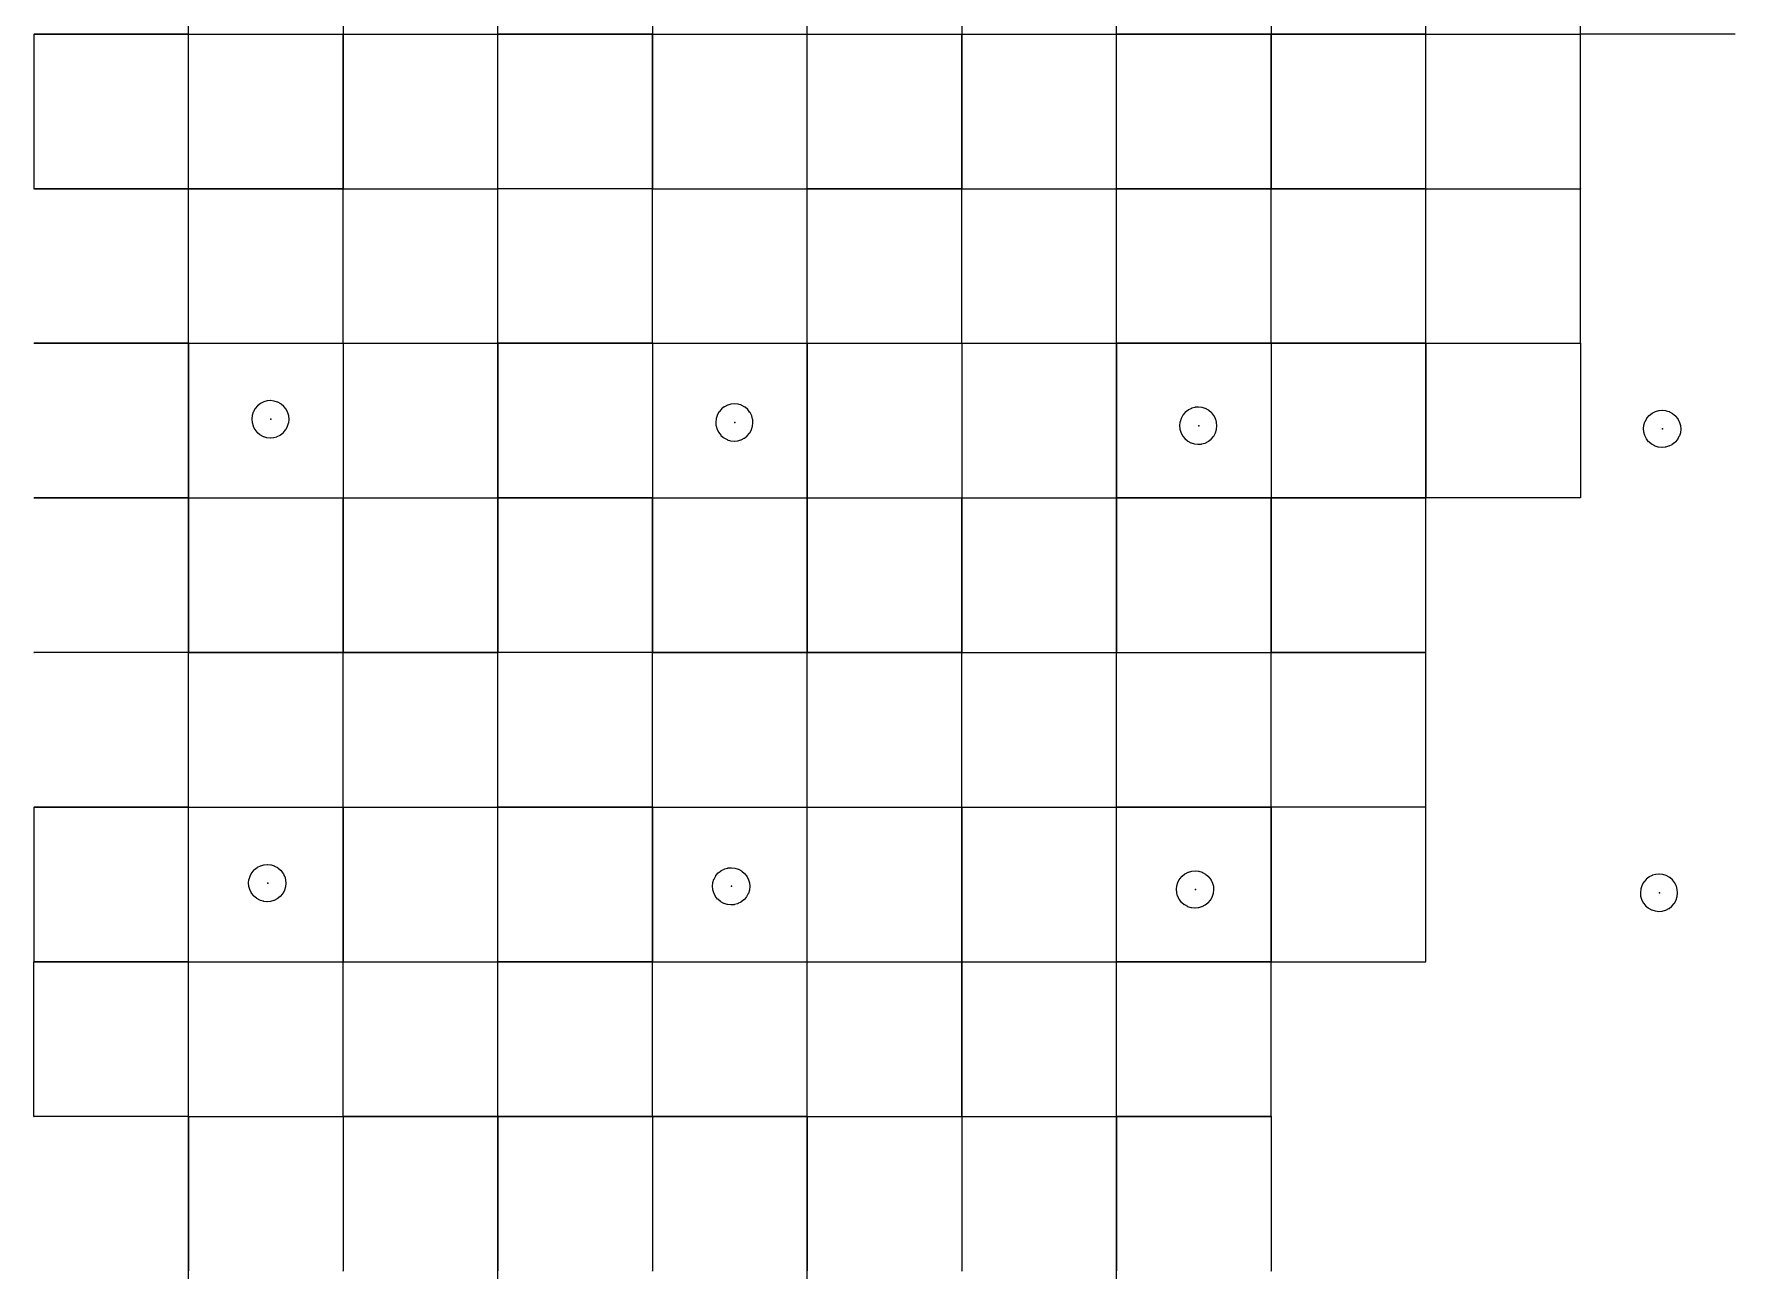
# Model space of a CAD drawing. Header units: metres. Extents: x 0 to 398, y -24 to 612.
# Drawn here: x 108 to 207, y 63 to 135 of the extents above; entities that cross this region are included whole.
import ezdxf

# ---------------------------------------------------------------- set-up
doc = ezdxf.new("R2010")
doc.units = ezdxf.units.M
doc.layers.add('LAYER_01_CUT', color=7, linetype='Continuous')
doc.layers.add('LAYER_04_GRID', color=7, linetype='Continuous')

msp = doc.modelspace()

# ---------------------------------------------------------------- linework, layer by layer
at = {"layer": 'LAYER_01_CUT'}
for points in [[(207, 135.006), (207, 135), (198.006, 135), (198, 135), (198, 143.994), (198, 144), (198, 152.994), (198, 153), (198, 161.994), (198, 162), (198, 170.994)], [(125.994, 126), (117, 126), (117, 134.994), (117, 135), (117, 143.994), (117, 144), (117, 152.994)], [(143.994, 126), (135, 126), (135, 134.994), (135, 135), (135, 143.994), (135, 144), (135, 152.994)], [(161.994, 126), (153, 126), (153, 134.994), (153, 135), (153, 143.994), (153, 144), (153, 152.994)], [(179.994, 126), (171, 126), (171, 134.994), (171, 135), (171, 143.994), (171, 144), (171, 152.994)], [(126, 143.994), (126, 135), (126, 135.006)], [(144, 143.994), (144, 135), (144, 135.006)], [(162, 143.994), (162, 135), (162, 135.006)], [(180, 143.994), (180, 135), (180, 135.006)], [(189, 99.006), (189, 108), (189, 116.994), (189, 117), (189, 125.994), (189, 126), (189, 134.994), (189, 135), (189, 143.994)], [(108, 135), (116.994, 135)], [(108, 135), (108.006, 135)], [(108, 134.994), (108, 126), (116.994, 126)], [(117, 135), (108.006, 135)], [(117, 135), (116.994, 135)], [(117, 135), (117, 135.006)], [(117, 126.006), (117, 135)], [(117, 135), (125.994, 135)], [(117, 135), (117.006, 135)], [(117.006, 135), (126, 135)], [(125.994, 135), (126, 135)], [(126.006, 135), (126, 135)], [(126, 126.006), (126, 135)], [(126, 135), (126, 134.994)], [(126, 135), (134.994, 135)], [(126, 134.994), (126, 126), (134.994, 126)], [(126.006, 135), (135, 135)], [(135, 135), (134.994, 135)], [(135, 135), (135, 135.006)], [(135, 126.006), (135, 135)], [(135, 135), (143.994, 135)], [(135, 135), (135.006, 135)], [(144, 135), (135.006, 135)], [(144, 135), (143.994, 135)], [(144, 126.006), (144, 135)], [(144, 135), (144, 134.994)], [(144, 135), (152.994, 135)], [(144, 135), (144.006, 135)], [(144, 134.994), (144, 126), (152.994, 126)], [(144.006, 135), (153, 135)], [(152.994, 135), (153, 135)], [(153, 135), (153, 135.006)], [(153.006, 135), (153, 135)], [(153, 126.006), (153, 135)], [(153, 135), (161.994, 135)], [(153.006, 135), (162, 135)], [(162, 135), (161.994, 135)], [(162, 126.006), (162, 135)], [(162, 135), (162, 134.994)], [(162, 135), (170.994, 135)], [(162, 135), (162.006, 135)], [(162, 134.994), (162, 126), (170.994, 126)], [(162.006, 135), (171, 135)], [(170.994, 135), (171, 135)], [(171, 135), (171, 135.006)], [(179.994, 135), (171, 135)], [(171.006, 135), (171, 135)], [(171, 126.006), (171, 135)], [(171.006, 135), (180, 135)], [(179.994, 135), (180, 135)], [(180, 126.006), (180, 135)], [(180, 135), (180, 134.994)], [(180, 135), (188.994, 135)], [(180, 135), (180.006, 135)], [(180, 134.994), (180, 126), (188.994, 126)], [(189, 135), (180.006, 135)], [(189, 135), (188.994, 135)], [(189, 135), (189, 135.006)], [(189, 126.006), (189, 135)], [(189, 135), (197.994, 135)], [(189, 135), (189.006, 135)], [(189.006, 135), (198, 135)], [(197.994, 135), (198, 135)], [(198, 135), (198, 135.006)], [(198, 126.006), (198, 135)], [(108, 126), (108.006, 126)], [(117, 126), (108.006, 126)], [(117, 126), (116.994, 126)], [(116.994, 108), (117, 108), (117, 116.994), (117, 117), (117, 125.994)], [(117, 126.006), (117, 126)], [(117, 125.994), (117, 126)], [(117, 117.006), (117, 126)], [(117, 126), (117.006, 126)], [(117.006, 126), (126, 126)], [(125.994, 126), (126, 126)], [(125.994, 117), (126, 117), (126, 125.994)], [(126, 126.006), (126, 126)], [(126.006, 126), (126, 126)], [(126, 125.994), (126, 126)], [(126, 117.006), (126, 126)], [(126.006, 126), (135, 126)], [(135, 126), (134.994, 126)], [(134.994, 108), (135, 108), (135, 116.994), (135, 117), (135, 125.994)], [(135, 126.006), (135, 126)], [(135, 125.994), (135, 126)], [(135, 117.006), (135, 126)], [(135, 126), (135.006, 126)], [(144, 126), (135.006, 126)], [(144, 126), (143.994, 126)], [(143.994, 117), (144, 117), (144, 125.994)], [(144, 126.006), (144, 126)], [(144, 125.994), (144, 126)], [(144, 117.006), (144, 126)], [(144, 126), (144.006, 126)], [(144.006, 126), (153, 126)], [(152.994, 126), (153, 126)], [(152.994, 108), (153, 108), (153, 116.994), (153, 117), (153, 125.994)], [(153, 126.006), (153, 126)], [(153.006, 126), (153, 126)], [(153, 125.994), (153, 126)], [(153, 117.006), (153, 126)], [(153.006, 126), (162, 126)], [(162, 126), (161.994, 126)], [(161.994, 117), (162, 117), (162, 125.994)], [(162, 126.006), (162, 126)], [(162, 125.994), (162, 126)], [(162, 117.006), (162, 126)], [(162, 126), (162.006, 126)], [(162.006, 126), (171, 126)], [(170.994, 126), (171, 126)], [(170.994, 108), (171, 108), (171, 116.994), (171, 117), (171, 125.994)], [(171, 126.006), (171, 126)], [(171.006, 126), (171, 126)], [(171, 125.994), (171, 126)], [(171, 117.006), (171, 126)], [(171.006, 126), (180, 126)], [(179.994, 126), (180, 126)], [(179.994, 117), (180, 117), (180, 125.994)], [(180, 126.006), (180, 126)], [(180, 125.994), (180, 126)], [(180, 117.006), (180, 126)], [(180, 126), (180.006, 126)], [(189, 126), (180.006, 126)], [(189, 126), (188.994, 126)], [(189, 126.006), (189, 126)], [(189, 117.006), (189, 126)], [(189, 126), (197.994, 126)], [(189, 126), (189.006, 126)], [(189.006, 126), (198, 126)], [(198, 126.006), (198, 126), (197.994, 126)], [(198, 117.006), (198, 126)], [(108, 117), (116.994, 117)], [(108, 117), (108.006, 117)], [(117, 117), (108.006, 117)], [(117, 117), (116.994, 117)], [(117, 117), (117, 117.006)], [(117, 117), (117, 108.006)], [(117, 117), (125.994, 117)], [(117, 117), (117.006, 117)], [(117.006, 117), (126, 117)], [(126, 117), (126, 117.006)], [(126.006, 117), (126, 117)], [(126, 117), (126, 116.994)], [(126, 117), (126, 108.006)], [(126, 117), (134.994, 117)], [(126, 116.994), (126, 108), (126, 108.006)], [(126.006, 117), (135, 117)], [(135, 117), (134.994, 117)], [(135, 117), (135, 117.006)], [(135, 117), (135, 108.006)], [(135, 117), (143.994, 117)], [(135, 117), (135.006, 117)], [(144, 117), (135.006, 117)], [(144, 117), (144, 117.006)], [(144, 117), (144, 116.994)], [(144, 117), (144, 108.006)], [(144, 117), (152.994, 117)], [(144, 117), (144.006, 117)], [(144, 116.994), (144, 108), (144, 108.006)], [(144.006, 117), (153, 117)], [(152.994, 117), (153, 117)], [(153, 117), (153, 117.006)], [(153.006, 117), (153, 117)], [(153, 117), (153, 108.006)], [(153, 117), (161.994, 117)], [(153.006, 117), (162, 117)], [(162, 117), (162, 117.006)], [(162, 117), (162, 116.994)], [(162, 117), (162, 108.006)], [(162, 117), (170.994, 117)], [(162, 117), (162.006, 117)], [(162, 116.994), (162, 108), (162, 108.006)], [(162.006, 117), (171, 117)], [(170.994, 117), (171, 117)], [(171, 117), (171, 117.006)], [(179.994, 117), (171, 117)], [(171.006, 117), (171, 117)], [(171, 117), (171, 108.006)], [(171.006, 117), (180, 117)], [(180, 117), (180, 117.006)], [(180, 117), (180, 116.994)], [(180, 117), (180, 108.006)], [(180, 117), (188.994, 117)], [(180, 117), (180.006, 117)], [(180, 116.994), (180, 108), (180, 108.006)], [(189, 117), (180.006, 117)], [(189, 117), (188.994, 117)], [(189, 117), (189, 117.006)], [(189, 117), (189, 108.006)], [(189, 117), (197.994, 117)], [(189, 117), (189.006, 117)], [(198, 117.006), (198, 117), (198, 108.006), (198, 108), (189.006, 108)], [(189.006, 117), (198, 117)], [(197.994, 117), (198, 117)], [(122.831, 112.758), (122.83, 112.766), (122.829, 112.774), (122.778, 112.958), (122.775, 112.966), (122.772, 112.973), (122.683, 113.151), (122.679, 113.158), (122.673, 113.166), (122.548, 113.325), (122.543, 113.331), (122.387, 113.462), (122.374, 113.474), (122.366, 113.478), (122.19, 113.574), (122.182, 113.578), (122.174, 113.581), (121.986, 113.639), (121.978, 113.641), (121.969, 113.642), (121.779, 113.662), (121.771, 113.662), (121.763, 113.662), (121.584, 113.647), (121.576, 113.646), (121.568, 113.644), (121.384, 113.593), (121.377, 113.591), (121.369, 113.587), (121.191, 113.498), (121.184, 113.494), (121.176, 113.489), (121.017, 113.364), (121.011, 113.358), (120.88, 113.203), (120.868, 113.19), (120.864, 113.182), (120.768, 113.005), (120.764, 112.997), (120.761, 112.989), (120.703, 112.801), (120.701, 112.793), (120.7, 112.785), (120.68, 112.595), (120.68, 112.586), (120.68, 112.579), (120.695, 112.4), (120.696, 112.392), (120.698, 112.384), (120.749, 112.2), (120.751, 112.192), (120.755, 112.184), (120.844, 112.007), (120.848, 111.999), (120.853, 111.992), (120.978, 111.833), (120.984, 111.826), (121.139, 111.695), (121.153, 111.684), (121.16, 111.679), (121.337, 111.583), (121.345, 111.58), (121.353, 111.577), (121.541, 111.519), (121.549, 111.517), (121.557, 111.516), (121.747, 111.496), (121.756, 111.496), (121.763, 111.496), (121.943, 111.511), (121.95, 111.512), (121.958, 111.514), (122.142, 111.564), (122.15, 111.567), (122.158, 111.57), (122.335, 111.659), (122.343, 111.664), (122.35, 111.669), (122.509, 111.794), (122.516, 111.8), (122.647, 111.955), (122.658, 111.968), (122.663, 111.976), (122.759, 112.152), (122.762, 112.16), (122.765, 112.168), (122.823, 112.356), (122.825, 112.365), (122.827, 112.373), (122.846, 112.563), (122.846, 112.571), (122.846, 112.579), (122.831, 112.758)], [(147.699, 112.598), (147.68, 112.408), (147.679, 112.4), (147.68, 112.392), (147.694, 112.213), (147.695, 112.205), (147.697, 112.197), (147.748, 112.014), (147.751, 112.006), (147.754, 111.998), (147.843, 111.82), (147.847, 111.813), (147.852, 111.806), (147.977, 111.646), (147.983, 111.64), (148.138, 111.509), (148.152, 111.498), (148.16, 111.493), (148.336, 111.397), (148.344, 111.393), (148.352, 111.39), (148.54, 111.333), (148.548, 111.33), (148.557, 111.329), (148.747, 111.31), (148.755, 111.309), (148.763, 111.309), (148.942, 111.324), (148.95, 111.325), (148.958, 111.327), (149.141, 111.378), (149.149, 111.38), (149.157, 111.384), (149.335, 111.473), (149.342, 111.477), (149.349, 111.482), (149.509, 111.607), (149.515, 111.613), (149.646, 111.768), (149.657, 111.782), (149.662, 111.789), (149.758, 111.966), (149.762, 111.974), (149.765, 111.982), (149.823, 112.17), (149.825, 112.178), (149.826, 112.186), (149.845, 112.377), (149.846, 112.385), (149.846, 112.393), (149.831, 112.572), (149.83, 112.58), (149.828, 112.588), (149.777, 112.771), (149.775, 112.779), (149.771, 112.787), (149.682, 112.964), (149.678, 112.972), (149.673, 112.979), (149.548, 113.138), (149.542, 113.145), (149.387, 113.276), (149.373, 113.287), (149.366, 113.292), (149.189, 113.388), (149.181, 113.392), (149.173, 113.395), (148.985, 113.452), (148.977, 113.454), (148.969, 113.456), (148.778, 113.475), (148.77, 113.476), (148.762, 113.475), (148.583, 113.46), (148.575, 113.459), (148.567, 113.458), (148.384, 113.407), (148.376, 113.404), (148.368, 113.401), (148.191, 113.312), (148.183, 113.308), (148.176, 113.303), (148.017, 113.177), (148.01, 113.172), (147.879, 113.017), (147.868, 113.003), (147.863, 112.996), (147.767, 112.819), (147.763, 112.811), (147.76, 112.803), (147.703, 112.615), (147.701, 112.607), (147.699, 112.598)], [(176.515, 111.427), (176.645, 111.582), (176.657, 111.595), (176.661, 111.603), (176.757, 111.78), (176.761, 111.787), (176.764, 111.796), (176.822, 111.983), (176.824, 111.992), (176.825, 112), (176.845, 112.19), (176.845, 112.198), (176.845, 112.206), (176.83, 112.385), (176.829, 112.393), (176.827, 112.401), (176.777, 112.585), (176.774, 112.593), (176.77, 112.601), (176.682, 112.778), (176.677, 112.785), (176.672, 112.793), (176.547, 112.952), (176.541, 112.959), (176.386, 113.089), (176.373, 113.101), (176.365, 113.105), (176.188, 113.201), (176.18, 113.205), (176.172, 113.208), (175.984, 113.266), (175.976, 113.268), (175.968, 113.269), (175.778, 113.289), (175.77, 113.289), (175.762, 113.289), (175.583, 113.274), (175.575, 113.273), (175.567, 113.271), (175.383, 113.22), (175.375, 113.218), (175.367, 113.214), (175.19, 113.126), (175.182, 113.121), (175.175, 113.116), (175.016, 112.991), (175.009, 112.985), (174.879, 112.83), (174.867, 112.817), (174.863, 112.809), (174.766, 112.632), (174.763, 112.624), (174.76, 112.616), (174.702, 112.428), (174.7, 112.42), (174.699, 112.412), (174.679, 112.222), (174.679, 112.213), (174.679, 112.206), (174.694, 112.027), (174.695, 112.019), (174.697, 112.011), (174.747, 111.827), (174.75, 111.819), (174.753, 111.811), (174.842, 111.634), (174.847, 111.626), (174.852, 111.619), (174.977, 111.46), (174.983, 111.453), (175.138, 111.322), (175.151, 111.311), (175.159, 111.306), (175.336, 111.21), (175.343, 111.207), (175.352, 111.204), (175.539, 111.146), (175.548, 111.144), (175.556, 111.143), (175.746, 111.123), (175.754, 111.123), (175.762, 111.123), (175.941, 111.138), (175.949, 111.139), (175.957, 111.141), (176.141, 111.191), (176.149, 111.194), (176.157, 111.197), (176.334, 111.286), (176.342, 111.291), (176.349, 111.296), (176.508, 111.421), (176.515, 111.427)], [(203.341, 111.104), (203.333, 111.1), (203.156, 111.011), (203.148, 111.008), (203.14, 111.005), (202.957, 110.954), (202.949, 110.952), (202.941, 110.951), (202.761, 110.936), (202.754, 110.936), (202.746, 110.937), (202.555, 110.956), (202.547, 110.958), (202.539, 110.96), (202.351, 111.017), (202.343, 111.02), (202.335, 111.024), (202.158, 111.12), (202.151, 111.125), (202.137, 111.136), (201.982, 111.267), (201.976, 111.274), (201.851, 111.433), (201.846, 111.44), (201.842, 111.448), (201.753, 111.625), (201.749, 111.633), (201.747, 111.641), (201.696, 111.824), (201.694, 111.832), (201.693, 111.84), (201.678, 112.019), (201.678, 112.027), (201.678, 112.035), (201.698, 112.225), (201.699, 112.234), (201.701, 112.242), (201.759, 112.43), (201.762, 112.438), (201.766, 112.446), (201.862, 112.623), (201.867, 112.63), (201.878, 112.644), (202.009, 112.799), (202.015, 112.805), (202.175, 112.93), (202.182, 112.935), (202.189, 112.939), (202.367, 113.028), (202.375, 113.031), (202.383, 113.034), (202.566, 113.085), (202.574, 113.087), (202.582, 113.088), (202.761, 113.102), (202.769, 113.103), (202.777, 113.102), (202.967, 113.083), (202.976, 113.081), (202.984, 113.079), (203.172, 113.022), (203.18, 113.019), (203.188, 113.015), (203.364, 112.919), (203.372, 112.914), (203.385, 112.903), (203.541, 112.772), (203.546, 112.765), (203.671, 112.606), (203.677, 112.599), (203.681, 112.591), (203.77, 112.414), (203.773, 112.406), (203.776, 112.398), (203.827, 112.215), (203.828, 112.207), (203.829, 112.199), (203.844, 112.02), (203.845, 112.012), (203.844, 112.004), (203.825, 111.814), (203.823, 111.805), (203.821, 111.797), (203.764, 111.609), (203.761, 111.601), (203.757, 111.593), (203.661, 111.416), (203.656, 111.409), (203.645, 111.395), (203.514, 111.24), (203.507, 111.234), (203.348, 111.109), (203.341, 111.104)], [(108, 108), (116.994, 108)], [(108, 108), (108.006, 108)], [(117, 108), (108.006, 108)], [(117, 108), (117, 108.006)], [(117, 107.994), (117, 108)], [(117, 99.006), (117, 108)], [(117, 108), (125.994, 108)], [(117, 108), (117.006, 108)], [(117, 107.994), (117, 99)], [(117.006, 108), (126, 108)], [(125.994, 108), (126, 108)], [(126.006, 108), (126, 108)], [(126, 107.994), (126, 108)], [(126, 99.006), (126, 108)], [(126, 108), (134.994, 108)], [(126, 107.994), (126, 99)], [(126.006, 108), (135, 108)], [(135, 108), (135, 108.006)], [(135, 107.994), (135, 108)], [(135, 99.006), (135, 108)], [(135, 108), (143.994, 108)], [(135, 108), (135.006, 108)], [(135, 107.994), (135, 99)], [(144, 108), (135.006, 108)], [(144, 108), (143.994, 108)], [(144, 107.994), (144, 108)], [(144, 99.006), (144, 108)], [(144, 108), (152.994, 108)], [(144, 108), (144.006, 108)], [(144, 107.994), (144, 99)], [(144.006, 108), (153, 108)], [(153, 108), (153, 108.006)], [(153.006, 108), (153, 108)], [(153, 107.994), (153, 108)], [(153, 99.006), (153, 108)], [(153, 108), (161.994, 108)], [(153, 107.994), (153, 99)], [(153.006, 108), (162, 108)], [(162, 108), (161.994, 108)], [(162, 107.994), (162, 108)], [(162, 99.006), (162, 108)], [(162, 108), (170.994, 108)], [(162, 108), (162.006, 108)], [(162, 107.994), (162, 99), (170.994, 99)], [(162.006, 108), (171, 108)], [(171, 108), (171, 108.006)], [(179.994, 108), (171, 108)], [(171.006, 108), (171, 108)], [(171, 107.994), (171, 108)], [(171, 99.006), (171, 108)], [(171, 107.994), (171, 99)], [(171.006, 108), (180, 108)], [(179.994, 108), (180, 108)], [(180, 107.994), (180, 108)], [(180, 99.006), (180, 108)], [(180, 108), (188.994, 108)], [(180, 108), (180.006, 108)], [(180, 107.994), (180, 99)], [(189, 108), (180.006, 108)], [(189, 108), (188.994, 108)], [(189, 108), (189, 108.006)], [(189, 108), (189.006, 108)], [(116.994, 99), (108, 99), (108.006, 99)], [(117, 99), (108.006, 99)], [(117, 99), (116.994, 99)], [(117, 99.006), (117, 99)], [(125.994, 99), (117, 99), (117.006, 99)], [(117, 98.994), (117, 99)], [(117, 90.006), (117, 99)], [(117.006, 99), (126, 99)], [(125.994, 99), (126, 99)], [(126, 99.006), (126, 99)], [(134.994, 99), (126, 99), (126.006, 99)], [(126, 98.994), (126, 99)], [(126, 90.006), (126, 99)], [(126.006, 99), (135, 99)], [(135, 99), (134.994, 99)], [(135, 99.006), (135, 99)], [(143.994, 99), (135, 99), (135.006, 99)], [(135, 98.994), (135, 99)], [(135, 90.006), (135, 99)], [(144, 99), (135.006, 99)], [(144, 99), (143.994, 99)], [(144, 99.006), (144, 99)], [(152.994, 99), (144, 99), (144.006, 99)], [(144, 98.994), (144, 99)], [(144, 90.006), (144, 99)], [(144.006, 99), (153, 99)], [(152.994, 99), (153, 99)], [(153, 99.006), (153, 99)], [(161.994, 99), (153, 99), (153.006, 99)], [(153, 98.994), (153, 99)], [(153, 90.006), (153, 99)], [(153.006, 99), (162, 99)], [(162, 99), (161.994, 99)], [(162, 99.006), (162, 99)], [(162, 98.994), (162, 99)], [(162, 90.006), (162, 99)], [(162, 99), (162.006, 99)], [(162.006, 99), (171, 99)], [(170.994, 99), (171, 99)], [(171, 99.006), (171, 99)], [(180, 27.006), (180, 36), (180, 36.006), (180, 45), (180, 45.006), (180, 54), (179.994, 54), (171, 54), (171, 62.994), (171, 63), (171, 71.994), (171, 72), (171, 80.994), (171, 81), (171, 89.994), (171, 90), (171, 98.994), (171, 99), (179.994, 99), (180, 99), (188.994, 99), (189, 99), (180.006, 99)], [(171.006, 99), (171, 99)], [(171, 90.006), (171, 99)], [(171.006, 99), (180, 99)], [(180, 99.006), (180, 99)], [(180, 98.994), (180, 99)], [(180, 90.006), (180, 99)], [(180, 99), (180.006, 99)], [(189, 99.006), (189, 99)], [(189, 90.006), (189, 99)], [(108, 89.994), (108, 81), (116.994, 81), (117, 81), (117, 89.994), (117, 90), (117, 98.994)], [(125.994, 90), (126, 90), (126, 98.994)], [(126, 89.994), (126, 81), (134.994, 81), (135, 81), (135, 89.994), (135, 90), (135, 98.994)], [(143.994, 90), (144, 90), (144, 98.994)], [(144, 89.994), (144, 81), (152.994, 81), (153, 81), (153, 89.994), (153, 90), (153, 98.994)], [(161.994, 90), (162, 90), (162, 98.994)], [(189, 90.006), (189, 90), (188.994, 90), (180, 90), (180, 98.994)], [(108, 90), (116.994, 90)], [(108, 90), (108.006, 90)], [(117, 90), (108.006, 90)], [(117, 90), (116.994, 90)], [(117, 90), (117, 90.006)], [(117, 81.006), (117, 90)], [(117, 90), (125.994, 90)], [(117, 90), (117.006, 90)], [(117.006, 90), (126, 90)], [(126, 90), (126, 90.006)], [(126.006, 90), (126, 90)], [(126, 81.006), (126, 90)], [(126, 90), (126, 89.994)], [(126, 90), (134.994, 90)], [(126.006, 90), (135, 90)], [(135, 90), (134.994, 90)], [(135, 90), (135, 90.006)], [(135, 81.006), (135, 90)], [(135, 90), (143.994, 90)], [(135, 90), (135.006, 90)], [(144, 90), (135.006, 90)], [(144, 90), (144, 90.006)], [(144, 81.006), (144, 90)], [(144, 90), (144, 89.994)], [(144, 90), (152.994, 90)], [(144, 90), (144.006, 90)], [(144.006, 90), (153, 90)], [(152.994, 90), (153, 90)], [(153, 90), (153, 90.006)], [(153.006, 90), (153, 90)], [(153, 81.006), (153, 90)], [(153, 90), (161.994, 90)], [(153.006, 90), (162, 90)], [(162, 90), (162, 90.006)], [(162, 81.006), (162, 90)], [(162, 90), (162, 89.994)], [(162, 90), (170.994, 90)], [(162, 90), (162.006, 90)], [(162, 89.994), (162, 81), (170.994, 81)], [(162.006, 90), (171, 90)], [(170.994, 90), (171, 90)], [(171, 90), (171, 90.006)], [(179.994, 90), (171, 90)], [(171.006, 90), (171, 90)], [(171, 81.006), (171, 90)], [(171.006, 90), (180, 90)], [(179.994, 90), (180, 90)], [(180, 90), (180, 90.006)], [(180, 81.006), (180, 90)], [(180, 90), (180, 89.994)], [(180, 90), (180.006, 90)], [(180, 89.994), (180, 81), (180.006, 81), (189, 81), (189, 81.006)], [(189, 90), (180.006, 90)], [(189, 81.006), (189, 90)], [(120.694, 86.204), (120.825, 86.359), (120.831, 86.365), (120.991, 86.49), (120.998, 86.495), (121.005, 86.499), (121.183, 86.588), (121.191, 86.591), (121.199, 86.594), (121.382, 86.645), (121.39, 86.647), (121.398, 86.648), (121.577, 86.663), (121.585, 86.663), (121.593, 86.662), (121.783, 86.643), (121.792, 86.641), (121.8, 86.639), (121.988, 86.582), (121.996, 86.579), (122.004, 86.575), (122.18, 86.479), (122.188, 86.474), (122.201, 86.463), (122.357, 86.332), (122.362, 86.325), (122.487, 86.166), (122.493, 86.159), (122.497, 86.151), (122.586, 85.974), (122.589, 85.966), (122.592, 85.958), (122.643, 85.775), (122.644, 85.767), (122.645, 85.759), (122.66, 85.58), (122.661, 85.572), (122.66, 85.564), (122.641, 85.374), (122.639, 85.365), (122.637, 85.357), (122.579, 85.169), (122.577, 85.161), (122.573, 85.153), (122.477, 84.976), (122.472, 84.969), (122.461, 84.955), (122.33, 84.8), (122.323, 84.794), (122.164, 84.669), (122.157, 84.664), (122.149, 84.66), (121.972, 84.571), (121.964, 84.568), (121.956, 84.565), (121.773, 84.514), (121.765, 84.512), (121.757, 84.511), (121.577, 84.496), (121.57, 84.496), (121.562, 84.497), (121.371, 84.516), (121.363, 84.518), (121.355, 84.52), (121.167, 84.577), (121.159, 84.58), (121.151, 84.584), (120.974, 84.68), (120.967, 84.685), (120.953, 84.696), (120.798, 84.827), (120.792, 84.834), (120.667, 84.993), (120.662, 85), (120.658, 85.008), (120.569, 85.185), (120.565, 85.193), (120.563, 85.201), (120.512, 85.384), (120.51, 85.392), (120.509, 85.4), (120.494, 85.579), (120.494, 85.587), (120.494, 85.595), (120.514, 85.785), (120.515, 85.794), (120.517, 85.802), (120.575, 85.99), (120.578, 85.998), (120.582, 86.006), (120.678, 86.183), (120.682, 86.19), (120.694, 86.204)], [(147.666, 84.806), (147.661, 84.814), (147.657, 84.821), (147.568, 84.998), (147.564, 85.006), (147.562, 85.014), (147.511, 85.198), (147.509, 85.206), (147.508, 85.214), (147.493, 85.393), (147.493, 85.401), (147.493, 85.409), (147.513, 85.599), (147.514, 85.607), (147.516, 85.616), (147.574, 85.803), (147.577, 85.812), (147.581, 85.819), (147.677, 85.996), (147.681, 86.004), (147.693, 86.017), (147.823, 86.172), (147.83, 86.178), (147.989, 86.303), (147.997, 86.308), (148.004, 86.313), (148.182, 86.401), (148.189, 86.405), (148.197, 86.408), (148.381, 86.458), (148.389, 86.46), (148.397, 86.461), (148.576, 86.476), (148.584, 86.476), (148.592, 86.476), (148.782, 86.456), (148.79, 86.455), (148.799, 86.453), (148.986, 86.395), (148.995, 86.392), (149.002, 86.388), (149.179, 86.292), (149.187, 86.288), (149.2, 86.277), (149.355, 86.146), (149.361, 86.139), (149.486, 85.98), (149.491, 85.973), (149.496, 85.965), (149.585, 85.788), (149.588, 85.78), (149.591, 85.772), (149.641, 85.588), (149.643, 85.58), (149.644, 85.572), (149.659, 85.393), (149.659, 85.386), (149.659, 85.377), (149.639, 85.187), (149.638, 85.179), (149.636, 85.171), (149.578, 84.983), (149.575, 84.975), (149.572, 84.967), (149.476, 84.79), (149.471, 84.782), (149.46, 84.769), (149.329, 84.614), (149.322, 84.608), (149.163, 84.483), (149.156, 84.478), (149.148, 84.473), (148.971, 84.385), (148.963, 84.381), (148.955, 84.379), (148.771, 84.328), (148.763, 84.326), (148.755, 84.325), (148.576, 84.31), (148.569, 84.31), (148.56, 84.31), (148.37, 84.33), (148.362, 84.331), (148.354, 84.333), (148.166, 84.391), (148.158, 84.394), (148.15, 84.398), (147.973, 84.494), (147.966, 84.498), (147.952, 84.51), (147.797, 84.64), (147.791, 84.647), (147.666, 84.806)], [(176.637, 84.992), (176.635, 84.984), (176.578, 84.796), (176.575, 84.788), (176.571, 84.78), (176.475, 84.603), (176.47, 84.596), (176.459, 84.582), (176.328, 84.427), (176.321, 84.422), (176.162, 84.296), (176.155, 84.291), (176.147, 84.287), (175.97, 84.198), (175.962, 84.195), (175.954, 84.192), (175.771, 84.141), (175.763, 84.14), (175.755, 84.138), (175.576, 84.124), (175.568, 84.123), (175.56, 84.124), (175.37, 84.143), (175.361, 84.145), (175.353, 84.147), (175.165, 84.204), (175.157, 84.207), (175.149, 84.211), (174.972, 84.307), (174.965, 84.312), (174.951, 84.323), (174.796, 84.454), (174.79, 84.461), (174.665, 84.62), (174.66, 84.627), (174.656, 84.635), (174.567, 84.812), (174.564, 84.82), (174.561, 84.828), (174.51, 85.011), (174.508, 85.019), (174.507, 85.027), (174.493, 85.206), (174.492, 85.214), (174.493, 85.222), (174.512, 85.412), (174.513, 85.421), (174.516, 85.429), (174.573, 85.617), (174.576, 85.625), (174.58, 85.633), (174.676, 85.81), (174.681, 85.817), (174.692, 85.831), (174.823, 85.986), (174.829, 85.992), (174.989, 86.117), (174.996, 86.122), (175.003, 86.126), (175.181, 86.215), (175.189, 86.218), (175.197, 86.221), (175.38, 86.272), (175.388, 86.274), (175.396, 86.275), (175.575, 86.29), (175.583, 86.29), (175.591, 86.289), (175.781, 86.27), (175.79, 86.269), (175.798, 86.266), (175.986, 86.209), (175.994, 86.206), (176.002, 86.202), (176.179, 86.106), (176.186, 86.101), (176.2, 86.09), (176.355, 85.959), (176.361, 85.953), (176.486, 85.793), (176.491, 85.786), (176.495, 85.779), (176.584, 85.601), (176.587, 85.593), (176.59, 85.585), (176.641, 85.402), (176.643, 85.394), (176.644, 85.386), (176.658, 85.207), (176.659, 85.199), (176.658, 85.191), (176.639, 85.001), (176.637, 84.992)], [(203.328, 84.241), (203.459, 84.396), (203.47, 84.409), (203.475, 84.417), (203.571, 84.594), (203.575, 84.602), (203.578, 84.61), (203.635, 84.798), (203.637, 84.806), (203.639, 84.814), (203.658, 85.004), (203.659, 85.013), (203.658, 85.02), (203.643, 85.199), (203.642, 85.207), (203.641, 85.215), (203.59, 85.399), (203.587, 85.407), (203.584, 85.415), (203.495, 85.592), (203.491, 85.6), (203.486, 85.607), (203.36, 85.766), (203.355, 85.773), (203.199, 85.904), (203.186, 85.915), (203.178, 85.92), (203.002, 86.016), (202.994, 86.019), (202.986, 86.022), (202.798, 86.08), (202.79, 86.082), (202.781, 86.083), (202.591, 86.103), (202.583, 86.103), (202.575, 86.103), (202.396, 86.088), (202.388, 86.087), (202.38, 86.085), (202.197, 86.035), (202.189, 86.032), (202.181, 86.029), (202.003, 85.94), (201.996, 85.935), (201.989, 85.93), (201.829, 85.805), (201.823, 85.799), (201.692, 85.644), (201.681, 85.631), (201.676, 85.623), (201.58, 85.446), (201.576, 85.439), (201.573, 85.43), (201.515, 85.243), (201.513, 85.234), (201.512, 85.226), (201.493, 85.036), (201.492, 85.028), (201.492, 85.02), (201.507, 84.841), (201.508, 84.833), (201.51, 84.825), (201.561, 84.641), (201.563, 84.633), (201.567, 84.625), (201.656, 84.448), (201.66, 84.441), (201.665, 84.433), (201.79, 84.274), (201.796, 84.267), (201.951, 84.137), (201.965, 84.125), (201.972, 84.121), (202.149, 84.025), (202.157, 84.021), (202.165, 84.018), (202.353, 83.96), (202.361, 83.958), (202.369, 83.957), (202.56, 83.937), (202.568, 83.937), (202.575, 83.937), (202.755, 83.952), (202.763, 83.953), (202.771, 83.955), (202.954, 84.006), (202.962, 84.008), (202.97, 84.012), (203.147, 84.1), (203.155, 84.105), (203.162, 84.11), (203.321, 84.235), (203.328, 84.241)], [(108, 81), (108.006, 81)], [(116.994, 72), (108, 72), (108, 80.994)], [(117, 81), (108.006, 81)], [(117, 81.006), (117, 81)], [(117, 80.994), (117, 81)], [(117, 72.006), (117, 81)], [(117, 81), (125.994, 81)], [(117, 81), (117.006, 81)], [(125.994, 54), (117, 54), (117, 62.994), (117, 63), (117, 71.994), (117, 72), (117, 80.994)], [(117.006, 81), (126, 81)], [(125.994, 81), (126, 81)], [(126, 81.006), (126, 81)], [(126.006, 81), (126, 81)], [(126, 80.994), (126, 81)], [(126, 72.006), (126, 81)], [(134.994, 72), (126, 72), (126, 80.994)], [(126.006, 81), (135, 81)], [(135, 81.006), (135, 81)], [(135, 80.994), (135, 81)], [(135, 72.006), (135, 81)], [(135, 81), (143.994, 81)], [(135, 81), (135.006, 81)], [(143.994, 54), (135, 54), (135, 62.994), (135, 63), (135, 71.994), (135, 72), (135, 80.994)], [(144, 81), (135.006, 81)], [(144, 81), (143.994, 81)], [(144, 81.006), (144, 81)], [(144, 80.994), (144, 81)], [(144, 72.006), (144, 81)], [(144, 81), (144.006, 81)], [(152.994, 72), (144, 72), (144, 80.994)], [(144.006, 81), (153, 81)], [(153, 81.006), (153, 81)], [(153.006, 81), (153, 81)], [(153, 80.994), (153, 81)], [(153, 72.006), (153, 81)], [(153, 81), (161.994, 81)], [(161.994, 54), (153, 54), (153, 62.994), (153, 63), (153, 71.994), (153, 72), (153, 80.994)], [(153.006, 81), (162, 81)], [(162, 81), (161.994, 81)], [(162, 81.006), (162, 81)], [(162, 80.994), (162, 81)], [(162, 72.006), (162, 81)], [(162, 81), (162.006, 81)], [(162, 80.994), (162, 72), (162, 72.006)], [(162.006, 81), (171, 81)], [(170.994, 81), (171, 81)], [(171, 81.006), (171, 81)], [(179.994, 81), (171, 81)], [(171.006, 81), (171, 81)], [(171, 72.006), (171, 81)], [(171.006, 81), (180, 81)], [(179.994, 81), (180, 81)], [(180, 81.006), (180, 81)], [(180, 72.006), (180, 81)], [(108, 72), (108.006, 72)], [(117, 72), (108.006, 72)], [(117, 72), (116.994, 72)], [(117, 72), (117, 72.006)], [(117, 72), (117, 63.006)], [(117, 72), (125.994, 72)], [(117, 72), (117.006, 72)], [(117.006, 72), (126, 72)], [(125.994, 72), (126, 72)], [(126, 72), (126, 72.006)], [(126.006, 72), (126, 72)], [(126, 72), (126, 71.994)], [(126, 72), (126, 63.006)], [(126, 71.994), (126, 63), (126, 63.006)], [(126.006, 72), (135, 72)], [(135, 72), (134.994, 72)], [(135, 72), (135, 72.006)], [(135, 72), (135, 63.006)], [(135, 72), (143.994, 72)], [(135, 72), (135.006, 72)], [(144, 72), (135.006, 72)], [(144, 72), (143.994, 72)], [(144, 72), (144, 72.006)], [(144, 72), (144, 71.994)], [(144, 72), (144, 63.006)], [(144, 72), (144.006, 72)], [(144, 71.994), (144, 63), (144, 63.006)], [(144.006, 72), (153, 72)], [(152.994, 72), (153, 72)], [(153, 72), (153, 72.006)], [(153.006, 72), (153, 72)], [(153, 72), (153, 63.006)], [(153, 72), (161.994, 72)], [(153.006, 72), (162, 72)], [(162, 72), (161.994, 72)], [(162, 72), (162, 71.994)], [(162, 72), (162, 63.006)], [(162, 72), (170.994, 72)], [(162, 72), (162.006, 72)], [(162, 71.994), (162, 63), (162, 63.006)], [(162.006, 72), (171, 72)], [(170.994, 72), (171, 72)], [(171, 72), (171, 72.006)], [(179.994, 72), (171, 72)], [(171.006, 72), (171, 72)], [(171, 72), (171, 63.006)], [(171.006, 72), (180, 72)], [(180, 72.006), (180, 72), (180, 63.006), (180, 63), (179.994, 63)], [(179.994, 72), (180, 72)], [(117, 63), (117, 63.006)], [(135, 63), (135, 63.006)], [(153, 63), (153, 63.006)], [(171, 63), (171, 63.006)]]:
    msp.add_lwpolyline(points, dxfattribs=at)
at = {"layer": 'LAYER_04_GRID'}
for p in [(121.79, 112.579), (148.79, 112.392), (175.789, 112.206), (202.788, 112.019), (121.604, 85.579), (148.603, 85.393), (175.602, 85.206), (202.602, 85.02)]:
    msp.add_point(p, dxfattribs=at)

doc.saveas('drawing.dxf')
